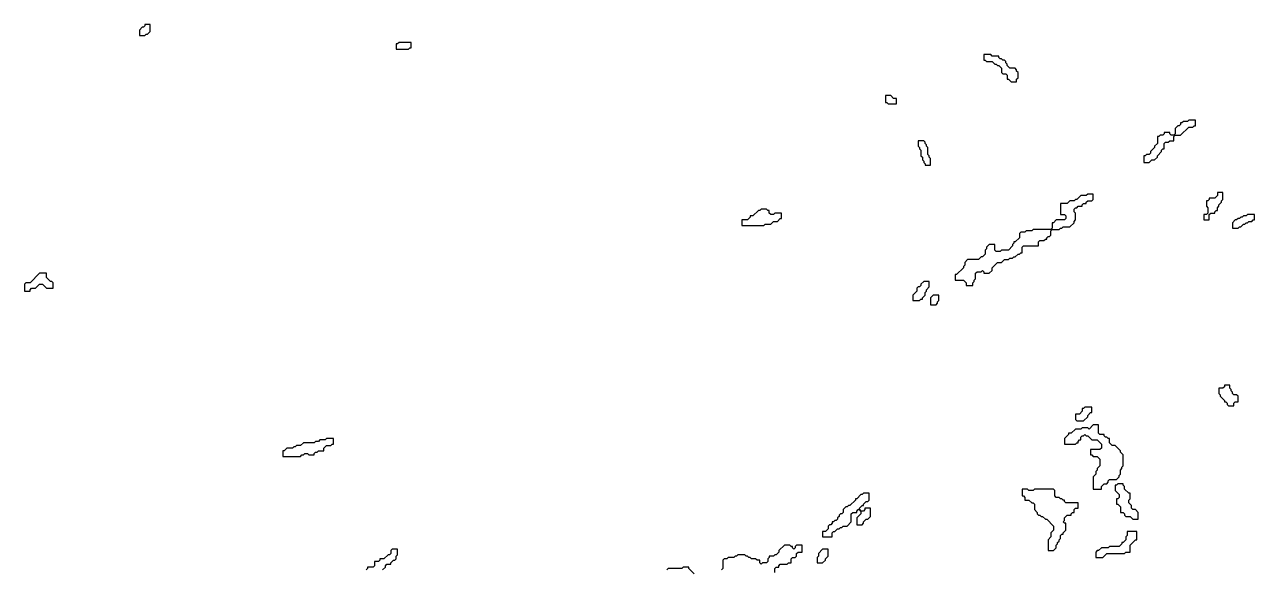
# Model space of a CAD drawing. Header units: metres. Extents: x 0 to 1000, y 0 to 1405.
# Drawn here: x 768.2 to 993.2, y 715.5 to 815 of the extents above; entities that cross this region are included whole.
import ezdxf

# ---------------------------------------------------------------- set-up
doc = ezdxf.new("R2010")
doc.units = ezdxf.units.M

msp = doc.modelspace()

# ---------------------------------------------------------------- linework, layer by layer
for points in [[(790.25, 815), (790.25, 814.75), (790, 814.5), (789.75, 814.5), (789.25, 814), (789.25, 813), (790.25, 813), (790.5, 813.25), (790.75, 813.25), (791.25, 813.75), (791.25, 815)], [(836.75, 811.75), (836.5, 811.5), (836.25, 811.5), (836.25, 810.5), (838.5, 810.5), (838.75, 810.75), (839, 810.75), (839, 811.75)], [(943.75, 809.5), (943.75, 808.5), (944, 808.5), (944.25, 808.25), (945.25, 808.25), (945.75, 807.75), (946, 807.75), (946.25, 807.5), (946.5, 807.5), (947, 807), (947, 806.25), (947.25, 806), (947.75, 806), (948, 805.75), (948, 805), (948.25, 805), (948.75, 804.5), (949.75, 804.5), (949.75, 805), (950, 805.25), (950, 806.25), (949.75, 806.5), (949.75, 806.75), (949.5, 807), (948.5, 807), (948, 807.5), (948, 807.75), (947.75, 808), (947.75, 808.25), (947.5, 808.5), (947.25, 808.5), (947, 808.75), (946.75, 808.75), (946.5, 809), (946.5, 809.25), (945.25, 809.25), (945, 809.5)], [(925.75, 802), (925.75, 800.75), (926, 800.75), (926.25, 800.5), (927.75, 800.5), (927.75, 801.5), (927.25, 801.5), (926.75, 802)], [(981.25, 797.5), (981, 797.25), (980.25, 797.25), (980, 797), (979.75, 797), (979.75, 796.75), (979.5, 796.5), (979.25, 796.5), (978.75, 796), (978.75, 795), (978.5, 794.75), (978, 794.75), (977.75, 795), (977.75, 795.25), (976.75, 795.25), (976.75, 795), (976.5, 794.75), (976, 794.75), (975.75, 794.5), (975.5, 794.5), (975.5, 793.25), (975, 792.75), (975, 792.5), (974.25, 791.75), (974.25, 791.5), (974, 791.25), (973.5, 791.25), (973.25, 791), (973, 791), (973, 789.75), (974, 789.75), (974.5, 790.25), (975, 790.25), (975.5, 790.75), (975.5, 791), (976.25, 791.75), (976.25, 792), (976.5, 792.25), (976.75, 792.25), (976.75, 793.25), (977, 793.5), (977.5, 793.5), (977.75, 793.75), (978.5, 793.75), (978.5, 794.5), (978.75, 794.75), (979.75, 794.75), (981.25, 796.25), (982, 796.25), (982.25, 796.5), (982.5, 796.5), (982.5, 797.5)], [(931.75, 793.75), (931.75, 792.75), (932, 792.5), (932, 792.25), (932.25, 792), (932.25, 791), (932.5, 790.75), (932.5, 790.25), (932.75, 790), (932.75, 789.75), (933, 789.5), (933, 789.25), (934, 789.25), (934, 790.5), (933.75, 790.75), (933.75, 791), (933.5, 791.25), (933.5, 792.5), (933.25, 792.75), (933.25, 793), (933, 793.25), (933, 793.5), (932.75, 793.75)], [(962.75, 784), (962.5, 783.75), (961.5, 783.75), (960.75, 783), (960.5, 783), (960.25, 782.75), (959.5, 782.75), (959, 782.25), (957.75, 782.25), (957.75, 780.25), (958.5, 780.25), (958.75, 780), (958.75, 779.5), (958.5, 779.25), (957, 779.25), (956.5, 778.75), (956.25, 778.75), (956.25, 777.75), (956, 777.5), (952.75, 777.5), (952.5, 777.25), (951.5, 777.25), (951.25, 777), (950.5, 777), (950.25, 776.75), (950.25, 776), (949.5, 775.25), (949.25, 775.25), (949.25, 775), (949, 774.75), (949, 774.5), (948.25, 773.75), (947, 773.75), (946.75, 773.5), (946, 773.5), (945.75, 773.75), (945.75, 774.75), (944.75, 774.75), (944.25, 774.25), (944.25, 774), (944, 773.75), (944, 773), (943.5, 772.5), (943.25, 772.5), (942.75, 772), (940.75, 772), (940.25, 771.5), (940.25, 771), (940, 770.75), (940, 770.5), (938.75, 769.25), (938.5, 769.25), (938.5, 768.25), (940, 768.25), (940.5, 767.75), (940.5, 767.25), (941.75, 767.25), (941.75, 767.75), (942, 768), (942, 768.25), (942.25, 768.5), (942.25, 769.5), (942.5, 769.75), (943.25, 769.75), (943.5, 770), (943.75, 769.75), (943.75, 769.5), (944.75, 769.5), (945.25, 770), (945.25, 770.5), (946.25, 771.5), (947, 771.5), (947.5, 772), (948.25, 772), (948.5, 772.25), (949, 772.25), (949.25, 772.5), (949.5, 772.5), (950, 773), (950.25, 773), (950.5, 773.25), (950.75, 773.25), (950.75, 774.25), (951, 774.5), (953.75, 774.5), (953.75, 775.25), (954, 775.5), (954.75, 775.5), (955, 775.75), (955.25, 775.75), (955.25, 776), (955.5, 776.25), (955.75, 776.25), (956, 776.5), (956, 777.25), (956.25, 777.5), (957.5, 777.5), (957.75, 777.75), (958, 777.75), (958.25, 778), (959.5, 778), (960.25, 778.75), (960.25, 779), (960.5, 779.25), (960.5, 780.5), (960.25, 780.75), (960.25, 781.25), (960.5, 781.5), (960.75, 781.5), (961, 781.75), (961.75, 781.75), (961.75, 782), (962, 782.25), (962.5, 782.25), (962.5, 782.5), (962.75, 782.75), (963.5, 782.75), (963.75, 783), (963.75, 784)], [(986.5, 784.25), (986.5, 783.75), (986, 783.25), (985, 783.25), (985, 783), (984.75, 782.75), (984.5, 782.75), (984.5, 781.75), (984.75, 781.5), (984.75, 780.5), (984.5, 780.25), (984, 780.25), (984, 779.25), (985, 779.25), (985, 780.25), (985.25, 780.5), (986, 780.5), (986, 780.75), (986.25, 781), (986.5, 781), (986.5, 781.5), (986.75, 781.75), (986.75, 782), (987.25, 782.5), (987.25, 782.75), (987.5, 783), (987.5, 784.25)], [(903, 781.25), (902.75, 781), (902.5, 781), (901.5, 780), (901, 780), (901, 779.75), (900.5, 779.25), (899.5, 779.25), (899.5, 778.25), (903.5, 778.25), (903.75, 778.5), (904.75, 778.5), (905.25, 779), (906, 779), (906.5, 779.5), (906.75, 779.5), (906.75, 780.5), (905.5, 780.5), (905.25, 780.25), (904.75, 780.25), (904.5, 780.5), (904.5, 781), (904.25, 781), (904, 781.25)], [(992, 780.25), (991.75, 780), (991.25, 780), (991, 779.75), (990.75, 779.75), (990.5, 779.5), (990.25, 779.5), (990, 779.25), (989.75, 779.25), (989.25, 778.75), (989.25, 777.75), (990.25, 777.75), (990.5, 778), (990.75, 778), (991.25, 778.5), (991.5, 778.5), (991.75, 778.75), (992, 778.75), (992.25, 779), (992.75, 779), (993, 779.25), (993.25, 779.25), (993.25, 780.25)], [(771, 769.5), (769.25, 767.75), (768.5, 767.75), (768.25, 767.5), (768.25, 766.25), (769.25, 766.25), (769.25, 766.5), (769.5, 766.75), (770.25, 766.75), (771, 767.5), (771.5, 767.5), (772.25, 766.75), (773.5, 766.75), (773.5, 767.75), (773.25, 768), (773, 768), (772.25, 768.75), (772.25, 769.5)], [(932.75, 768), (932.25, 767.5), (932.25, 767.25), (932, 767), (931.75, 767), (931.5, 766.75), (931.5, 766.25), (930.75, 765.5), (930.75, 764.5), (932, 764.5), (932.25, 764.75), (932.5, 764.75), (932.5, 765), (933, 765.5), (933, 766), (933.25, 766.25), (933.25, 766.5), (933.75, 767), (933.75, 768)], [(934.5, 765.5), (934, 765), (934, 763.75), (935, 763.75), (935.25, 764), (935.25, 764.25), (935.5, 764.5), (935.5, 765.5)], [(987.75, 749), (987.75, 748.75), (987.5, 748.5), (986.75, 748.5), (986.75, 747.5), (987, 747.25), (987, 747), (987.75, 746.25), (987.75, 746), (988, 746), (988.25, 745.75), (988.25, 745.5), (988.5, 745.25), (989.5, 745.25), (989.5, 745.75), (989.75, 746), (990.25, 746), (990.25, 747), (990, 747.25), (989.5, 747.25), (989.25, 747.5), (989.25, 747.75), (989, 748), (989, 748.25), (988.75, 748.5), (988.75, 749)], [(962.25, 745), (962, 744.75), (961.75, 744.75), (961.75, 744.25), (961.25, 743.75), (960.5, 743.75), (960.5, 742.75), (960.75, 742.5), (962, 742.5), (962.75, 743.25), (962.75, 743.5), (963.25, 744), (963.5, 744), (963.5, 745)], [(963.75, 741.75), (963, 741), (962.75, 741.25), (961.75, 741.25), (961.5, 741), (960.5, 741), (959.75, 740.25), (959.25, 740.25), (959.25, 740), (958.5, 739.25), (958.5, 738.25), (960.5, 738.25), (960.75, 738.5), (961, 738.5), (961, 738.75), (961.25, 739), (961.5, 739), (961.5, 739.5), (961.75, 739.75), (962, 739.75), (962.25, 740), (962.5, 739.75), (962.75, 739.75), (963.5, 739), (964.5, 739), (965.25, 738.25), (965.25, 737.5), (965, 737.25), (963.25, 737.25), (963.25, 736.25), (963.5, 736.25), (963.75, 736), (964.5, 736), (965, 735.5), (965, 734.25), (964.5, 733.75), (964.5, 733.5), (964.25, 733.25), (964.25, 732.75), (963.75, 732.25), (963.75, 730), (965.25, 730), (965.25, 730.5), (965.75, 731), (966.25, 731), (966.5, 731.25), (966.5, 731.5), (966.75, 731.75), (968, 731.75), (968.5, 732.25), (968.5, 732.5), (968.75, 732.75), (968.75, 733.5), (969, 733.75), (969, 734), (969.25, 734.25), (969.25, 736.25), (968.75, 736.75), (968.75, 737), (967.75, 738), (967.25, 738), (966.75, 738.5), (966.75, 739.25), (966.5, 739.25), (966.25, 739.5), (966, 739.5), (965.75, 739.75), (965.75, 740), (965, 740), (964.75, 740.25), (964.75, 741.75)], [(823.5, 739.25), (823.25, 739), (822.25, 739), (822, 738.75), (821.5, 738.75), (821.25, 738.5), (819.25, 738.5), (818.75, 738), (818, 738), (817.75, 737.75), (817.5, 737.75), (817.25, 737.5), (816.25, 737.5), (815.75, 737), (815.5, 737), (815.5, 736), (818.75, 736), (819, 736.25), (819.25, 736.25), (819.5, 736.5), (820, 736.5), (820.25, 736.25), (821.25, 736.25), (821.25, 736.5), (821.5, 736.75), (821.75, 736.75), (822, 737), (823, 737), (823, 737.5), (823.5, 738), (824.25, 738), (824.5, 738.25), (824.75, 738.25), (824.75, 739.25)], [(921.75, 729.25), (921.5, 729), (921.25, 729), (920.5, 728.25), (920.25, 728.25), (920.25, 728), (919.25, 727), (919, 727), (918.75, 726.75), (918.5, 726.75), (918, 726.25), (918, 725.75), (917.75, 725.5), (917.5, 725.5), (917.25, 725.25), (917.25, 725), (917, 724.75), (917, 724.5), (916.75, 724.25), (916.5, 724.25), (916.25, 724), (916, 724), (916, 723.75), (915.75, 723.5), (915.5, 723.5), (915.25, 723.25), (915.25, 722.75), (914.75, 722.25), (914.25, 722.25), (914.25, 721.25), (916, 721.25), (916, 722), (916.25, 722.25), (916.5, 722.25), (917, 722.75), (917.25, 722.75), (917.5, 723), (917.75, 723), (918, 723.25), (918.75, 723.25), (919.5, 724), (919.5, 725.5), (919.75, 725.75), (920.5, 725.75), (920.5, 726), (920.75, 726.25), (921, 726.25), (921.25, 726), (921.25, 725.5), (920.5, 724.75), (920.5, 723.5), (921.5, 723.5), (921.75, 723.75), (921.75, 724), (922.25, 724.5), (922.5, 724.5), (923, 725), (923, 726.5), (922, 726.5), (922, 726.25), (921.75, 726), (921.25, 726), (921, 726.25), (921, 726.5), (921.5, 727), (921.75, 727), (921.75, 727.25), (922.25, 727.75), (922.5, 727.75), (922.75, 728), (922.75, 729.25)], [(950.75, 730), (950.75, 728.75), (951, 728.75), (951.25, 728.5), (951.25, 728), (952, 728), (952.5, 727.5), (952.75, 727.5), (953, 727.25), (953, 726.25), (953.5, 725.75), (953.5, 725.5), (953.75, 725.25), (954, 725.25), (954.25, 725), (954.5, 725), (955, 724.5), (955.25, 724.5), (956.5, 723.25), (956.5, 722.5), (956, 722), (956, 721.25), (955.5, 720.75), (955.5, 718.75), (956.5, 718.75), (957, 719.25), (957, 719.75), (957.25, 720), (957.25, 720.25), (957.5, 720.5), (957.5, 720.75), (957.75, 721), (957.75, 721.5), (958, 721.75), (958.25, 721.75), (958.25, 722), (958.75, 722.5), (958.75, 723.75), (958.5, 723.75), (958.25, 724), (958.5, 724.25), (958.5, 724.75), (959, 725.25), (959.75, 725.25), (959.75, 725.5), (960, 725.75), (960.25, 725.75), (960.25, 726.25), (960.5, 726.5), (961, 726.5), (961, 727.5), (958.75, 727.5), (958.5, 727.75), (958.5, 728), (958.25, 728), (958, 728.25), (957.75, 728.25), (957.5, 728.5), (957, 728.5), (956.75, 728.75), (956.75, 729.75), (956.5, 730), (953, 730), (952.75, 729.75), (952, 729.75), (951.75, 730)], [(968.25, 731), (968, 730.75), (967.75, 730.75), (967.75, 729.75), (968.5, 729), (968.5, 728.5), (968.25, 728.25), (968, 728.25), (968, 727.25), (968.25, 727.25), (968.75, 726.75), (968.75, 725.75), (969.25, 725.75), (969.5, 725.5), (969.5, 725.25), (969.75, 725), (970.5, 725), (971, 724.5), (972, 724.5), (972, 725.75), (971.5, 726.25), (971, 726.25), (970.75, 726.5), (970.75, 727), (970.25, 727.5), (970.25, 728), (970.5, 728.25), (970.5, 729.25), (970.25, 729.25), (969.5, 730), (969.5, 730.5), (969.25, 730.75), (969.25, 731)], [(970, 722.25), (970, 721.5), (969.75, 721.25), (969.75, 720.75), (969.25, 720.25), (969, 720.25), (969, 720), (968.5, 719.5), (966.75, 719.5), (966.5, 719.25), (965.25, 719.25), (964.75, 718.75), (964.5, 718.75), (964.25, 718.5), (964.25, 717.5), (965.5, 717.5), (966.25, 718.25), (969.5, 718.25), (969.75, 718.5), (970.5, 718.5), (970.5, 719.75), (971.5, 720.75), (971.75, 720.75), (971.75, 722.25)], [(914.25, 719), (913.5, 718.25), (913.5, 717.75), (913.25, 717.5), (913.25, 716.5), (914.25, 716.5), (914.75, 717), (914.75, 717.25), (915.25, 717.75), (915.25, 719)]]:
    msp.add_lwpolyline(points, close=True)
for points in [[(833.75, 715.25), (834.25, 715.75), (834.25, 716), (834.5, 716.25), (835.25, 716.25), (835.25, 716.5), (835.75, 717), (836, 717), (836.25, 717.25), (836.25, 717.75), (836.5, 718), (836.5, 719), (835.5, 719), (835.25, 718.75), (835.25, 718.25), (835, 718), (834.75, 718), (834, 717.25), (833.25, 717.25), (833.25, 717), (833, 716.75), (832.25, 716.75), (832.25, 716), (832, 715.75), (831, 715.75), (831, 715.5), (830.75, 715.25)], [(905.5, 714.75), (905.5, 715.5), (905.75, 715.75), (906.25, 715.75), (906.25, 716), (906.5, 716.25), (907.75, 716.25), (908, 716.5), (908.5, 716.5), (908.5, 717.25), (908.75, 717.5), (909.25, 717.5), (909.5, 717.75), (909.5, 718.25), (909.75, 718.5), (910.5, 718.5), (910.5, 719.75), (909.5, 719.75), (909.25, 719.5), (909.25, 719.25), (909, 719), (908.75, 719.25), (908.75, 719.5), (908.5, 719.5), (908.25, 719.75), (907.25, 719.75), (906.25, 718.75), (906.25, 718.5), (905.75, 718), (905.5, 718), (905.25, 717.75), (904.5, 717.75), (904.5, 717.5), (904.25, 717.25), (904.25, 716.75), (904, 716.5), (903.25, 716.5), (903, 716.25), (902.75, 716.5), (902.75, 717), (902.25, 717), (902, 717.25), (901.25, 717.25), (901, 717.5), (900.75, 717.5), (900.5, 717.75), (900.25, 717.75), (900, 718), (898.75, 718), (898.5, 717.75), (898.25, 717.75), (898, 717.5), (897, 717.5), (896.75, 717.25), (896.25, 717.25), (896, 717), (896, 715.5), (895.75, 715.25)], [(890.75, 714.5), (889.75, 715.5), (889.75, 715.75), (888.75, 715.75), (888.5, 715.5), (886, 715.5), (885.75, 715.25)]]:
    msp.add_lwpolyline(points)

doc.saveas('drawing.dxf')
